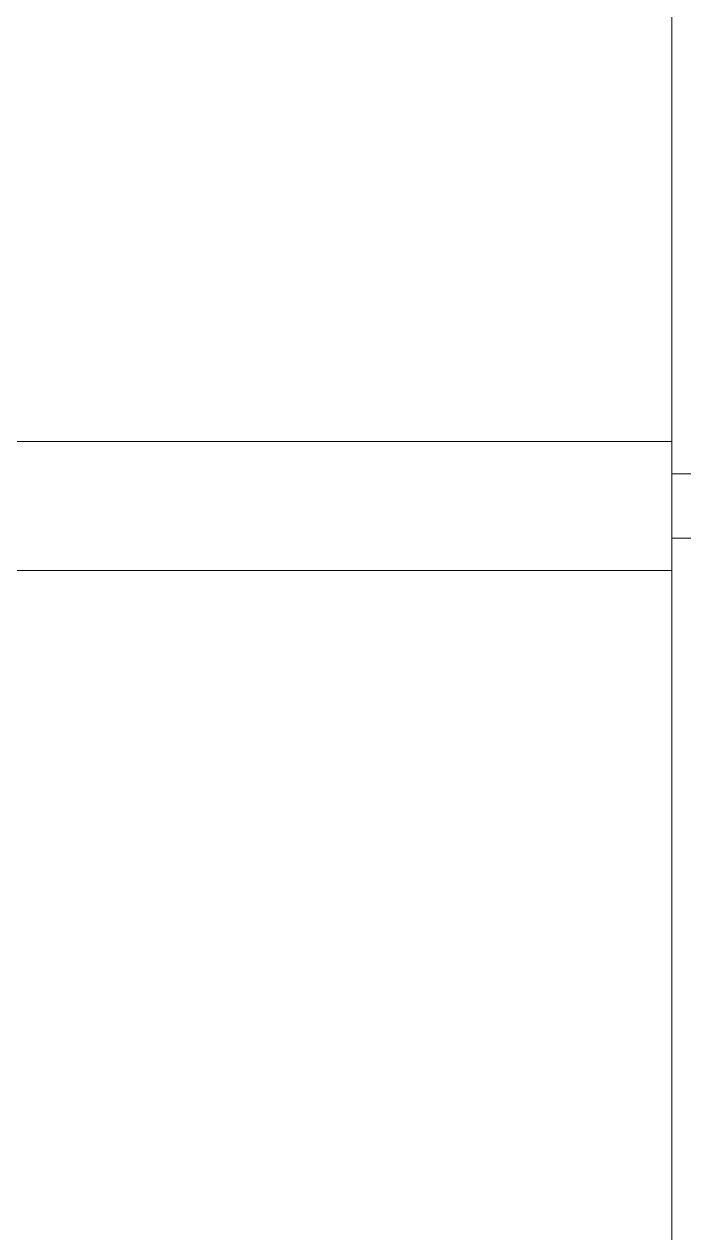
# Model space of a CAD drawing. Header units: millimetres. Extents: x -220592 to 404889, y -217665 to 38245.
# Drawn here: x 34167 to 36212, y -41372 to -37621 of the extents above; entities that cross this region are included whole.
import ezdxf

# ---------------------------------------------------------------- set-up
doc = ezdxf.new("R2010")
doc.units = ezdxf.units.MM
doc.linetypes.add('XKITLINE00', pattern=[0])
doc.layers.get('Defpoints').update_dxf_attribs({"color": 255})
doc.layers.add('000 - 0_HIDE_OBJ_FRAMING_DEF_SUB_1', color=1, linetype='Continuous')

# ---------------------------------------------------------------- blocks, each defined once
blk = doc.blocks.new('*A13472')
at = {"layer": '000 - 0_HIDE_OBJ_FRAMING_DEF_SUB_1', "linetype": 'XKITLINE00', "lineweight": 0}
for p, q in [((-87.063349, 124.690337), (-87.063349, 152.690388)), ((-87.063349, 95.290805), (-87.063349, 122.690337))]:
    blk.add_line(p, q, dxfattribs=at)
blk = doc.blocks.new('*A13533')
at = {"layer": '000 - 0_HIDE_OBJ_FRAMING_DEF_SUB_1', "linetype": 'XKITLINE00', "lineweight": 0}
for p, q in [((-166.903349, 125.690337), (-87.063349, 125.690337)), ((-87.063349, 124.690337), (-87.063349, 125.690337)), ((-87.063349, 121.690337), (-87.063349, 122.690337)), ((-166.903349, 121.690337), (-87.063349, 121.690337))]:
    blk.add_line(p, q, dxfattribs=at)
blk = doc.blocks.new('*A14463')
at = {"layer": '000 - 0_HIDE_OBJ_FRAMING_DEF_SUB_1', "linetype": 'XKITLINE00', "lineweight": 0}
for p, q in [((-87.063349, 124.690337), (-83.063349, 124.690337)), ((-87.063349, 122.690337), (-87.063349, 124.690337)), ((-83.063349, 124.690337), (-83.063349, 122.690337)), ((-83.063349, 122.690337), (-87.063349, 122.690337))]:
    blk.add_line(p, q, dxfattribs=at)
blk = doc.blocks.new('W-1-PP18-ST_20260402-011103_LOWER_PL')
at = {"layer": '000 - 0_HIDE_OBJ_FRAMING_DEF_SUB_1', "lineweight": 0, "xscale": 100, "yscale": 100, "zscale": 100}
for name in ['*A13472', '*A13533', '*A14463']:
    blk.add_blockref(name, (17759.3349, -35779.0805), dxfattribs=at)

msp = doc.modelspace()

# ---------------------------------------------------------------- block references
at = {"layer": 'Defpoints'}
msp.add_blockref('W-1-PP18-ST_20260402-011103_LOWER_PL', (27121.4984, -15705.7702), dxfattribs=at)

doc.saveas('drawing.dxf')
